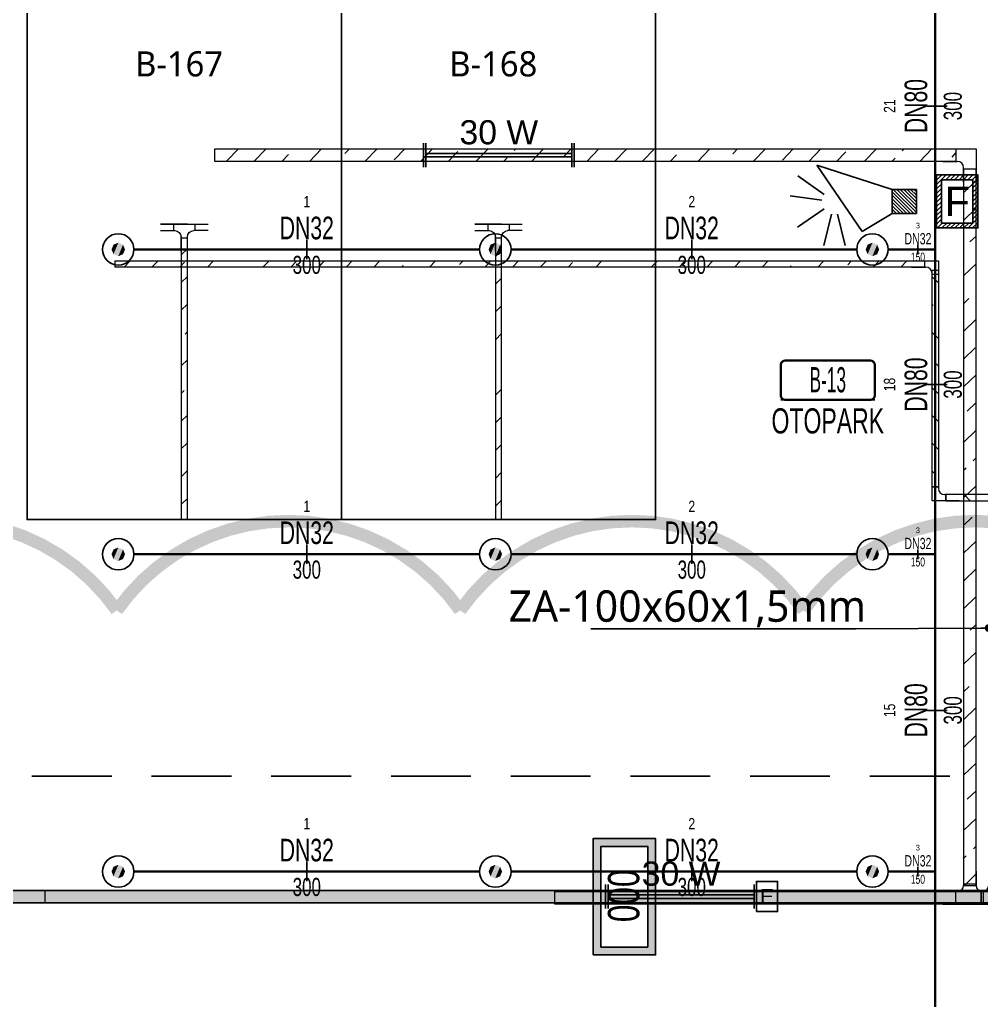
# Model space of a CAD drawing. Header units: millimetres. Extents: x -379292 to 1221486, y 92049 to 447512.
# Drawn here: x -174665 to -167013, y 235794 to 243598 of the extents above; entities that cross this region are included whole.
import ezdxf
from ezdxf import colors
from ezdxf.entities.mleader import LeaderData, LeaderLine
from ezdxf.enums import TextEntityAlignment as Align
from ezdxf.math import Vec2, Vec3

# ---------------------------------------------------------------- set-up
doc = ezdxf.new("R2010")
doc.units = ezdxf.units.MM
doc.linetypes.add('HIDDEN', pattern=[9.525, 6.35, -3.175])
for name, color, linetype in [('-M-MAHAL-DEBILER', 7, 'Continuous'), ('-M-MAHAL-ETIKET-NOT', 7, 'Continuous'), ('-M-MAHAL-ETIKET-NOTM', 7, 'Continuous'), ('-M-MAHAL-ETK-', 7, 'Continuous'), ('-M-MAHAL-HAVA-DEGISIM', 7, 'Continuous'), ('-M-MAHAL-NO', 7, 'Continuous'), ('-M-MAHAL-NOM', 7, 'Continuous'), ('-M-YNGN-BORUID', 7, 'Continuous'), ('-M-YNGN-BORUUZUN', 7, 'Continuous'), ('-M-YNGN-BORUYUK', 7, 'Continuous'), ('-M-YNGN-SPR-YUK', 7, 'Continuous'), ('-M-YNGN-ZON2-CAP-', 7, 'Continuous'), ('-M-YNGN-ZON2-SPR-', 7, 'Continuous'), ('05_SYMBOL', 2, 'Continuous'), ('08_ARAÇ SAYIM', 140, 'Continuous'), ('08_FIRE ALARM BUTTON', 4, 'Continuous'), ('08_HORN', 4, 'Continuous'), ('08_LAMP', 4, 'Continuous'), ('202-A-Y-MahalAd', 141, 'Continuous'), ('E_CT_ZA', 6, 'Continuous'), ('EYazı', 7, 'Continuous')]:
    doc.layers.add(name, color=color, linetype=linetype)
doc.layers.add('-M-YNGN-SPR-CAPCIZGI', color=188, linetype='Continuous', plot=False)
for name, color, linetype, lineweight in [('-M-YNGN-ZON2', 4, 'SP', 30), ('08_DEDECTOR', 3, 'Continuous', 9), ('E_CT_AYDINLATMA', 3, 'Continuous', 9), ('E_CT_KIRMIZI', 1, 'Continuous', 9)]:
    doc.layers.add(name, color=color, linetype=linetype, lineweight=lineweight)
doc.styles.add('-M-ISSO-TEXT-TTF', font='ARIALN.TTF')
doc.styles.add('-M-MHLETK-NOT', font='romans.shx', dxfattribs={"width": 0.7})
doc.styles.add('-M-MHLETK-TEXT', font='ARIALN.TTF', dxfattribs={"width": 0.7})
doc.styles.add('CIZGI', font='tahoma.ttf', dxfattribs={"width": 0.8, "oblique": 20})
doc.styles.add('HCAD', font='HCAD.SHX', dxfattribs={"width": 0.8, "height": 0.2})
doc.styles.add('PIPESIZE', font='hcad.shx', dxfattribs={"width": 0.8})
doc.styles.add('SPR-NOT', font='romans.shx')
doc.styles.get("Standard").update_dxf_attribs({"font": 'segoeuil.ttf'})
doc.styles.add('WMF-Arial', font='TURK.SHX')
doc.styles.add('YAZI-2', font='arial.ttf', dxfattribs={"height": 2})
doc.styles.add('YAZI-2.5', font='arial.ttf', dxfattribs={"height": 2.5})
doc.linetypes.add('SP', pattern='A,2,-0.1,["SP",CIZGI,S=0.14,R=0.2,X=0,Y=-0.07],-0.255', length=2.355)

# ---------------------------------------------------------------- blocks, each defined once
blk = doc.blocks.new('202_Vida')
at = {"color": 0, "linetype": 'ByBlock', "ltscale": 0.2}
for points in [[(0.96, 0), (-0.96, 0)], [(0, 0.96), (0, -0.96)]]:
    blk.add_lwpolyline(points, dxfattribs=at)
at = {"color": 0, "linetype": 'ByBlock'}
for radius in [0.42, 0.23, 0.155]:
    blk.add_circle((0, 0), radius, dxfattribs=at)
blk = doc.blocks.new('202_Stoper')
at = {"color": 0, "linetype": 'ByBlock'}
for points in [[(-750, -30), (-750, -75), (-900, -75), (-900, 75), (-750, 75), (-750, 30)], [(750, -30), (750, -75), (900, -75), (900, 75), (750, 75), (750, 30)]]:
    blk.add_lwpolyline(points, dxfattribs=at)
blk.add_lwpolyline([(825, -30, 1), (825, 30), (-825, 30, 1), (-825, -30)], format="xyb", close=True, dxfattribs=at)
at = {"color": 0, "linetype": 'ByBlock', "yscale": 10, "zscale": 10, "rotation": 180}
for p, xscale in [((-877, 53), -10), ((-772, 53), 10), ((772, 53), -10), ((877, 53), 10)]:
    blk.add_blockref('202_Vida', p, dxfattribs=dict(at, xscale=xscale))
at = {"color": 0, "linetype": 'ByBlock', "yscale": 10, "zscale": 10}
for p, xscale in [((-877, -52), 10), ((-772, -52), -10), ((772, -52), 10), ((877, -52), -10)]:
    blk.add_blockref('202_Vida', p, dxfattribs=dict(at, xscale=xscale))
blk = doc.blocks.new('202_Mahalblok')
at = {"color": 0, "linetype": 'ByBlock', "flags": 128}
blk.add_lwpolyline([(0, 0), (0, 5000), (2500, 5000), (2500, 0)], close=True, dxfattribs=at)
at = {"color": 252}
blk.add_blockref('202_Stoper', (1250, 750), dxfattribs=at)
at = {"color": 0, "linetype": 'ByBlock', "ltscale": 25}
blk.add_attdef('MAHALNO', text='', height=200, dxfattribs=at).set_placement((1208.7, 1390), align=Align.BOTTOM_CENTER)
blk = doc.blocks.new('OtoParkBodrumKatMimari')
at = {"layer": '05_SYMBOL', "color": 252, "linetype": 'HIDDEN', "ltscale": 100}
blk.add_lwpolyline([(17400, 138758.7, 0.414214), (19400, 136758.7), (128500, 136758.7, 0.414214), (130500, 138758.7), (130500, 148800, 0.414214), (128500, 150800), (19400, 150800, 0.414214), (17400, 148800), (17400, 138758.7)], format="xyb", dxfattribs=at)
at = {"layer": '202-A-Y-MahalAd', "color": 8, "ltscale": 25}
ref = blk.add_blockref('202_Mahalblok', (71750, 143800), dxfattribs=dict(at, xscale=-1, rotation=180))
ref.add_attrib('MAHALNO', 'B-167', dxfattribs={"layer": '0', "color": 0, "linetype": 'ByBlock', "ltscale": 25, "height": 200}).set_placement((72958.7, 142266.6), align=Align.BOTTOM_CENTER)
ref = blk.add_blockref('202_Mahalblok', (74250, 143800), dxfattribs=dict(at, xscale=-1, rotation=180))
ref.add_attrib('MAHALNO', 'B-168', dxfattribs={"layer": '0', "color": 0, "linetype": 'ByBlock', "ltscale": 25, "height": 200}).set_placement((75458.7, 142266.6), align=Align.BOTTOM_CENTER)
blk = doc.blocks.new('SP-C-UP-12')
at = {"ltscale": 10}
blk.add_line((0, 0), (0, 0), dxfattribs=at)
at = {"color": 1, "linetype": 'Continuous'}
blk.add_circle((0, 0), 12.5, dxfattribs=at)
at = {"ltscale": 10}
for points in [[(-5.37, 0), (-3.8, 3.8), (-3.8, -3.8), (0, 5.37)], [(-3.8, -3.8), (0, 5.37), (0, -5.37), (3.8, 3.8)], [(0, -5.37), (3.8, 3.8), (3.8, -3.8), (5.37, 0)]]:
    blk.add_solid(points, dxfattribs=at)
at = {"layer": '-M-YNGN-SPR-YUK', "style": 'SPR-NOT', "width": 0.5, "flags": 9}
for tag, p in [('YUK', (0, 17.77)), ('CAP', (0, 14.42)), ('TIP', (0.2, 10.78))]:
    blk.add_attdef(tag, text='', height=2.5, dxfattribs=at).set_placement(p, align=Align.MIDDLE_CENTER)
blk = doc.blocks.new('SPRKL100')
at = {"layer": '-M-YNGN-SPR-CAPCIZGI'}
blk.add_line((0, 0.431), (0, -0.431), dxfattribs=at)
at = {"layer": '-M-YNGN-BORUID', "color": 0, "style": 'HCAD', "width": 0.8, "flags": 1}
blk.add_attdef('DIC', text='', height=0.4, dxfattribs=at).set_placement((0, -1.693), align=Align.CENTER)
at = {"layer": '-M-YNGN-BORUUZUN', "color": 0, "style": 'HCAD', "width": 0.7}
blk.add_attdef('BOY', text='', height=0.8, dxfattribs=at).set_placement((0, -1.08), align=Align.CENTER)
at = {"layer": '-M-YNGN-BORUYUK', "color": 6, "style": 'PIPESIZE', "width": 0.8}
blk.add_attdef('YUK', text='', height=0.5, dxfattribs=at).set_placement((0, 1.866), align=Align.CENTER)
at = {"color": 0, "style": 'PIPESIZE', "width": 0.7}
blk.add_attdef('CAP', text='', height=1, dxfattribs=at).set_placement((0, 0.45), align=Align.CENTER)
blk = doc.blocks.new('A$C69E5DB5D')
at = {"layer": '-M-YNGN-ZON2', "ltscale": 500}
for p, q in [((-5973.4, 3212.42), (-5973.4, -1882.58)), ((-6335.9, -295.08), (-6610.9, -295.08)), ((-6035.9, -295.08), (-6310.9, -295.08)), ((-6010.9, -295.08), (-5973.4, -295.08)), ((-6335.9, -537.58), (-6610.9, -537.58)), ((-6035.9, -537.58), (-6310.9, -537.58)), ((-6010.9, -537.58), (-5973.4, -537.58)), ((-6335.9, -790.08), (-6610.9, -790.08)), ((-6035.9, -790.08), (-6310.9, -790.08)), ((-6010.9, -790.08), (-5973.4, -790.08))]:
    blk.add_line(p, q, dxfattribs=at)
at = {"layer": '-M-YNGN-ZON2-CAP-', "xscale": 18.00000000000004, "yscale": 18.00000000000004, "zscale": 18.00000000000004, "rotation": 90}
for p, values in [((-5971.69, -180.99), {'YUK': '21', 'CAP': 'DN80', 'BOY': '300'}), ((-5971.69, -402.54), {'YUK': '18', 'CAP': 'DN80', 'BOY': '300'}), ((-5971.69, -661.81), {'YUK': '15', 'CAP': 'DN80', 'BOY': '300'})]:
    blk.add_blockref('SPRKL100', p, dxfattribs=at).add_auto_attribs(values)
at = {"layer": '-M-YNGN-ZON2-CAP-'}
for p, xscale, yscale, zscale, values in [((-6473.4, -295.08), 18, 18, 18, {'YUK': '1', 'CAP': 'DN32', 'BOY': '300'}), ((-6167.12, -295.08), 18, 18, 18, {'YUK': '2', 'CAP': 'DN32', 'BOY': '300'}), ((-5987.17, -295.08), 9, 9, 9, {'YUK': '3', 'CAP': 'DN32', 'BOY': '150'}), ((-6473.4, -537.58), 18, 18, 18, {'YUK': '1', 'CAP': 'DN32', 'BOY': '300'}), ((-6167.12, -537.58), 18, 18, 18, {'YUK': '2', 'CAP': 'DN32', 'BOY': '300'}), ((-5987.17, -537.58), 9, 9, 9, {'YUK': '3', 'CAP': 'DN32', 'BOY': '150'}), ((-6473.4, -790.08), 18, 18, 18, {'YUK': '1', 'CAP': 'DN32', 'BOY': '300'}), ((-6167.12, -790.08), 18, 18, 18, {'YUK': '2', 'CAP': 'DN32', 'BOY': '300'}), ((-5987.17, -790.08), 9, 9, 9, {'YUK': '3', 'CAP': 'DN32', 'BOY': '150'})]:
    blk.add_blockref('SPRKL100', p, dxfattribs=dict(at, xscale=xscale, yscale=yscale, zscale=zscale)).add_auto_attribs(values)
at = {"layer": '-M-YNGN-ZON2-SPR-'}
for p in [(-6623.4, -295.08), (-6323.4, -295.08), (-6023.4, -295.08), (-6623.4, -537.58), (-6323.4, -537.58), (-6023.4, -537.58), (-6623.4, -790.08), (-6323.4, -790.08), (-6023.4, -790.08)]:
    blk.add_blockref('SP-C-UP-12', p, dxfattribs=at)
blk = doc.blocks.new('*U628')
h = blk.add_hatch()
h.set_pattern_fill('ANSI33', color=0, scale=50, angle=1, style=0)
h.paths.add_polyline_path([(-5582.6, 100), (117.1, 100), (117.1, 0), (-5582.6, 0)])
at = {"color": 0}
blk.add_lwpolyline([(-5582.6, 100), (117.1, 100), (117.1, 0), (-5582.6, 0)], close=True, dxfattribs=at)
at = {"ltscale": 25, "flags": 1}
for tag, p in [('YUKSEKLIK', (-228.6, -148.7)), ('KALINLIK', (-228.6, -213.3))]:
    blk.add_attdef(tag, p, '', height=50, dxfattribs=at)
blk = doc.blocks.new('*U638')
h = blk.add_hatch()
h.set_pattern_fill('ANSI33', color=0, scale=50, angle=1, style=0)
h.paths.add_polyline_path([(-6645.4, 100), (-747.5, 100), (-747.5, 0), (-6645.4, 0)])
at = {"color": 0}
blk.add_lwpolyline([(-6645.4, 100), (-747.5, 100), (-747.5, 0), (-6645.4, 0)], close=True, dxfattribs=at)
at = {"ltscale": 25, "flags": 1}
for tag, p in [('YUKSEKLIK', (-228.6, -148.7)), ('KALINLIK', (-228.6, -213.3))]:
    blk.add_attdef(tag, p, '', height=50, dxfattribs=at)
blk = doc.blocks.new('*U155')
at = {"color": 0}
for p, q in [((0, 0), (0, 264)), ((0, 264), (264, 264)), ((160, 264), (160, 164)), ((264, 164), (150, 164)), ((0, 104), (100, 104)), ((100, 0), (100, 114))]:
    blk.add_line(p, q, dxfattribs=at)
blk.add_arc((150, 114), 50, 90, 180, dxfattribs=at)
blk = doc.blocks.new('*U653')
h = blk.add_hatch()
h.set_pattern_fill('ANSI33', color=0, scale=50, angle=1, style=0)
h.paths.add_polyline_path([(-115024.3, 100), (-249.3, 100), (-249.3, 0), (-115024.3, 0)])
at = {"color": 0}
blk.add_lwpolyline([(-115024.3, 100), (-249.3, 100), (-249.3, 0), (-115024.3, 0)], close=True, dxfattribs=at)
at = {"ltscale": 25, "flags": 1}
for tag, p in [('YUKSEKLIK', (-228.6, -148.7)), ('KALINLIK', (-228.6, -213.3))]:
    blk.add_attdef(tag, p, '', height=50, dxfattribs=at)
blk = doc.blocks.new('*U229')
at = {"color": 0}
for p, q in [((264, 264), (-164, 264)), ((-60, 264), (-60, 164)), ((0, 264), (264, 264)), ((160, 264), (160, 164)), ((-164, 164), (-50, 164)), ((264, 164), (150, 164)), ((0, 0), (0, 114)), ((0, 104), (100, 104)), ((100, 0), (100, 114))]:
    blk.add_line(p, q, dxfattribs=at)
for centre, start, end in [((-50, 114), 0, 90), ((150, 114), 90, 180)]:
    blk.add_arc(centre, 50, start, end, dxfattribs=at)
blk = doc.blocks.new('*U783')
h = blk.add_hatch()
h.set_pattern_fill('ANSI33', color=0, scale=50, angle=1, style=0)
h.paths.add_polyline_path([(-1482.8, 50), (8396.7, 50), (8396.7, 0), (-1482.8, 0)])
at = {"color": 0}
blk.add_lwpolyline([(-1482.8, 50), (8396.7, 50), (8396.7, 0), (-1482.8, 0)], close=True, dxfattribs=at)
at = {"ltscale": 25, "flags": 1}
for tag, p in [('YUKSEKLIK', (-228.6, -148.7)), ('KALINLIK', (-228.6, -213.3))]:
    blk.add_attdef(tag, p, '', height=50, dxfattribs=at)
blk = doc.blocks.new('*U293')
at = {"color": 0}
for p, q in [((0, 0), (0, 214)), ((0, 214), (214, 214)), ((214, 164), (100, 164)), ((110, 214), (110, 164)), ((0, 104), (50, 104)), ((50, 0), (50, 114))]:
    blk.add_line(p, q, dxfattribs=at)
blk.add_arc((100, 114), 50, 90, 180, dxfattribs=at)
blk = doc.blocks.new('*U294')
at = {"color": 0}
for p, q in [((0, 0), (0, 214)), ((0, 214), (214, 214)), ((214, 164), (100, 164)), ((110, 214), (110, 164)), ((0, 104), (50, 104)), ((50, 0), (50, 114))]:
    blk.add_line(p, q, dxfattribs=at)
blk.add_arc((100, 114), 50, 90, 180, dxfattribs=at)
blk = doc.blocks.new('*U785')
h = blk.add_hatch()
h.set_pattern_fill('ANSI33', color=0, scale=50, angle=1, style=0)
h.paths.add_polyline_path([(-682.7, 50), (1043.3, 50), (1043.3, 0), (-682.7, 0)])
at = {"color": 0}
blk.add_lwpolyline([(-682.7, 50), (1043.3, 50), (1043.3, 0), (-682.7, 0)], close=True, dxfattribs=at)
at = {"ltscale": 25, "flags": 1}
for tag, p in [('YUKSEKLIK', (-228.6, -148.7)), ('KALINLIK', (-228.6, -213.3))]:
    blk.add_attdef(tag, p, '', height=50, dxfattribs=at)
blk = doc.blocks.new('*U786')
h = blk.add_hatch()
h.set_pattern_fill('ANSI33', color=0, scale=50, angle=1, style=0)
h.paths.add_polyline_path([(-5246.7, 50), (1193.3, 50), (1193.3, 0), (-5246.7, 0)])
at = {"color": 0}
blk.add_lwpolyline([(-5246.7, 50), (1193.3, 50), (1193.3, 0), (-5246.7, 0)], close=True, dxfattribs=at)
at = {"ltscale": 25, "flags": 1}
for tag, p in [('YUKSEKLIK', (-228.6, -148.7)), ('KALINLIK', (-228.6, -213.3))]:
    blk.add_attdef(tag, p, '', height=50, dxfattribs=at)
blk = doc.blocks.new('*U351')
at = {"color": 0}
for p, q in [((264, 264), (-164, 264)), ((-60, 264), (-60, 164)), ((0, 264), (264, 264)), ((160, 264), (160, 164)), ((-164, 164), (-50, 164)), ((264, 164), (150, 164)), ((0, 0), (0, 114)), ((0, 104), (100, 104)), ((100, 0), (100, 114))]:
    blk.add_line(p, q, dxfattribs=at)
for centre, start, end in [((-50, 114), 0, 90), ((150, 114), 90, 180)]:
    blk.add_arc(centre, 50, start, end, dxfattribs=at)
blk = doc.blocks.new('*U977')
h = blk.add_hatch()
h.set_pattern_fill('ANSI33', color=0, scale=50, angle=1, style=0)
h.paths.add_polyline_path([(-56035.7, 100), (-895.3, 100), (-895.3, 0), (-56035.7, 0)])
at = {"color": 0}
blk.add_lwpolyline([(-56035.7, 100), (-895.3, 100), (-895.3, 0), (-56035.7, 0)], close=True, dxfattribs=at)
at = {"ltscale": 25, "flags": 1}
for tag, p in [('YUKSEKLIK', (-228.6, -148.7)), ('KALINLIK', (-228.6, -213.3))]:
    blk.add_attdef(tag, p, '', height=50, dxfattribs=at)
blk = doc.blocks.new('*U984')
h = blk.add_hatch()
h.set_pattern_fill('ANSI33', color=0, scale=50, angle=1, style=0)
h.paths.add_polyline_path([(-55946.8, 100), (-770.3, 100), (-770.3, 0), (-55946.8, 0)])
at = {"color": 0}
blk.add_lwpolyline([(-55946.8, 100), (-770.3, 100), (-770.3, 0), (-55946.8, 0)], close=True, dxfattribs=at)
at = {"ltscale": 25, "flags": 1}
for tag, p in [('YUKSEKLIK', (-228.6, -148.7)), ('KALINLIK', (-228.6, -213.3))]:
    blk.add_attdef(tag, p, '', height=50, dxfattribs=at)
blk = doc.blocks.new('_DOT')
at = {"color": 0, "linetype": 'ByBlock'}
blk.add_line((-0.5, 0), (-1, 0), dxfattribs=at)
at = {"color": 0, "linetype": 'ByBlock', "const_width": 0.5}
blk.add_lwpolyline([(-0.25, 0, 1), (0.25, 0, 1)], format="xyb", close=True, dxfattribs=at)
blk = doc.blocks.new('40 W SIVA ÜSTÜ ETANJ LED 50')
at = {"layer": '08_LAMP'}
for p, q in [((-625, -100), (-625, 100)), ((-605, -100), (-605, 100)), ((605, -100), (605, 100)), ((625, -100), (625, 100)), ((-605, 15), (605, 15)), ((-605, -15), (605, -15))]:
    blk.add_line(p, q, dxfattribs=at)
at = {"layer": '08_LAMP', "color": 2, "style": 'YAZI-2'}
blk.add_text('30 W', height=200, dxfattribs=at).set_placement((0, 90), align=Align.CENTER)
blk = doc.blocks.new('40 W SIVA ÜSTÜ ETANJ LED E 50')
at = {"layer": '08_LAMP'}
for p, q in [((-625, -100), (-625, 100)), ((-605, -100), (-605, 100)), ((605, -100), (605, 100)), ((625, -100), (625, 100)), ((-605, 15), (605, 15)), ((-605, -15), (605, -15))]:
    blk.add_line(p, q, dxfattribs=at)
blk.add_lwpolyline([(625, -125), (800, -125), (800, 125), (625, 125)], close=True, dxfattribs=at)
at = {"layer": '08_LAMP', "color": 2, "style": 'YAZI-2'}
blk.add_text('30 W', height=200, dxfattribs=at).set_placement((0, 90), align=Align.CENTER)
blk.add_text('E', height=125, dxfattribs=at).set_placement((712.5, 0), align=Align.MIDDLE)
blk = doc.blocks.new('TEK YUZLU 1 SATIR 3 KARAKTER')
at = {"layer": '08_ARAÇ SAYIM'}
h = blk.add_hatch(color=7, dxfattribs=at)
h.dxf.hatch_style = 1
h.paths.add_polyline_path([(-40.04, 43.53), (40.04, 43.53), (40.04, 6.25), (-40.04, 6.25)], flags=16)
h.paths.add_polyline_path([(-46.29, 49.78), (46.29, 49.78), (46.29, 0), (-46.29, 0)])
for points in [[(-46.29, 49.78), (46.29, 49.78), (46.29, 0), (-46.29, 0)], [(-40.04, 43.53), (40.04, 43.53), (40.04, 6.25), (-40.04, 6.25)]]:
    blk.add_lwpolyline(points, close=True, dxfattribs=at)
at = {"layer": '08_ARAÇ SAYIM', "color": 7, "style": 'WMF-Arial', "width": 0.75}
blk.add_text('000', height=25, dxfattribs=at).set_placement((0.66, 12.94), align=Align.CENTER)
blk = doc.blocks.new('YIB ORT')
at = {"layer": '08_FIRE ALARM BUTTON'}
h = blk.add_hatch(dxfattribs=at)
h.set_pattern_fill('ANSI31', color=1, scale=3.125)
h.paths.add_polyline_path([(65.625, 168.75), (-65.625, 168.75), (-65.625, 84.375), (-50, 84.375), (-50, 153.125), (50, 153.125), (50, 15.625), (-50, 15.625), (-50, 84.375), (-65.625, 84.375), (-65.625, 0), (65.625, 0)])
for points in [[(-65.625, 168.75), (-65.625, 0), (65.625, 0), (65.625, 168.75)], [(-50, 153.125), (-50, 15.625), (50, 15.625), (50, 153.125)]]:
    blk.add_lwpolyline(points, close=True, dxfattribs=at)
at = {"layer": '08_FIRE ALARM BUTTON', "color": 3, "style": 'YAZI-2.5'}
blk.add_text('F', height=93.75, dxfattribs=at).set_placement((0, 84.375), align=Align.MIDDLE_CENTER)
blk = doc.blocks.new('KORNA ORT')
at = {"layer": '08_HORN'}
h = blk.add_hatch(dxfattribs=at)
h.set_pattern_fill('ANSI31', color=2, scale=62.5)
h.set_pattern_definition([(45, (1743038.002, 18278.75), (-5.524271728, 5.524271728), [])])
h.paths.add_polyline_path([(38.4, 76.8), (-38.4, 76.8), (-38.4, 0), (38.4, 0)])
at = {"layer": '08_HORN', "color": 3}
for p, q in [((-24.1, 294.1), (-81.7, 378.6)), ((4.2, 300.9), (17.4, 402.2)), ((22.4, 293.8), (81.3, 377.4)), ((-40.8, 270.2), (-140, 294.9)), ((-40.8, 250.7), (-140.1, 226.4))]:
    blk.add_line(p, q, dxfattribs=at)
at = {"layer": '08_HORN'}
for p, q in [((115.1, 316.6), (-95.9, 172.7)), ((38.4, 76.8), (115.1, 316.6)), ((-95.9, 172.7), (-38.4, 76.8)), ((38.4, 76.8), (-38.4, 76.8)), ((-38.4, 76.8), (-38.4, 0)), ((38.4, 0), (38.4, 76.8)), ((-38.4, 0), (38.4, 0))]:
    blk.add_line(p, q, dxfattribs=at)
blk = doc.blocks.new('M-MHLETK-YNG')
at = {"layer": '-M-MAHAL-ETK-', "color": 0}
for p, q in [((-2.078, 0), (2.078, 0)), ((-1.161, 0), (-1.161, 0))]:
    blk.add_line(p, q, dxfattribs=at)
at = {"layer": '-M-MAHAL-ETK-', "color": 0, "const_width": 0.1}
blk.add_lwpolyline([(-1.878, 1.735), (1.878, 1.735, -0.414214), (2.078, 1.535), (2.078, 0.2, -0.414214), (1.878, 0), (-1.878, 0, -0.414214), (-2.078, 0.2), (-2.078, 1.535, -0.414214)], format="xyb", close=True, dxfattribs=at)
at = {"layer": '-M-MAHAL-DEBILER', "color": 4, "style": '-M-MHLETK-NOT', "width": 0.5, "flags": 8}
blk.add_attdef('DEBIS', text='', height=0.4, dxfattribs=at).set_placement((-2.173, 2.145), align=Align.MIDDLE_CENTER)
at = {"layer": '-M-MAHAL-DEBILER', "color": 191, "style": '-M-MHLETK-NOT', "width": 0.5, "flags": 8}
blk.add_attdef('DEBIR', text='', height=0.4, dxfattribs=at).set_placement((-1.613, 2.145), align=Align.MIDDLE_CENTER)
at = {"layer": '-M-MAHAL-DEBILER', "color": 31, "style": '-M-MHLETK-NOT', "width": 0.5, "flags": 8}
blk.add_attdef('DEBIF', text='', height=0.4, dxfattribs=at).set_placement((1.585, 2.145), align=Align.MIDDLE_CENTER)
at = {"layer": '-M-MAHAL-DEBILER', "color": 1, "style": '-M-MHLETK-NOT', "width": 0.5, "flags": 8}
blk.add_attdef('DEBIE', text='', height=0.4, dxfattribs=at).set_placement((2.32, 2.145), align=Align.MIDDLE_CENTER)
at = {"layer": '-M-MAHAL-ETIKET-NOT', "color": 3, "style": '-M-MHLETK-NOT', "width": 0.5, "flags": 9}
for tag, p, height in [('KLKTR', (-2.617, 1.425), 0.04), ('HL', (-2.616, 1.493), 0.0286), ('RDY-BOY1', (-2.614, 1.37), 0.0286), ('RDY-BOY2', (-2.614, 1.32), 0.0286), ('HLA', (-2.521, 1.493), 0.0286), ('RDY-TIP1', (-2.5, 1.37), 0.0286), ('RDY-TIP2', (-2.5, 1.32), 0.0286), ('RDY-ADET1', (-2.389, 1.37), 0.0286), ('RDY-ADET2', (-2.389, 1.32), 0.0286), ('RDY-ISI1', (-2.265, 1.37), 0.0286), ('RDY-ISI2', (-2.265, 1.32), 0.0286), ('AHU', (-2.225, 1.439), 0.0286), ('SHG', (-2.225, 1.493), 0.0286), ('LHG', (-2.132, 1.493), 0.0286), ('RDY-BNP1', (-2.102, 1.37), 0.0286), ('RDY-BNP2', (-2.102, 1.32), 0.0286), ('HG', (-2.039, 1.493), 0.0286), ('RDY-BNK1', (-1.964, 1.37), 0.0286), ('RDY-BNK2', (-1.964, 1.32), 0.0286), ('HGA', (-1.962, 1.493), 0.0286), ('EF', (-1.962, 1.439), 0.0286), ('RDY-BOY3', (-2.614, 1.27), 0.0286), ('RDY-BOY4', (-2.614, 1.22), 0.0286), ('KON-BOY1', (-2.614, 1.14), 0.0286), ('KON-BOY2', (-2.614, 1.09), 0.0286), ('KON-BOY3', (-2.614, 1.04), 0.0286), ('FCU-TIP1', (-2.614, 0.96), 0.0286), ('FCU-TIP2', (-2.614, 0.91), 0.0286), ('FCU-TIP3', (-2.614, 0.86), 0.0286), ('FCU-ADET1', (-2.524, 0.96), 0.0286), ('FCU-ADET2', (-2.524, 0.91), 0.0286), ('FCU-ADET3', (-2.524, 0.86), 0.0286), ('RDY-TIP3', (-2.5, 1.27), 0.0286), ('RDY-TIP4', (-2.5, 1.22), 0.0286), ('KON-TIP1', (-2.5, 1.14), 0.0286), ('KON-TIP2', (-2.5, 1.09), 0.0286), ('KON-TIP3', (-2.5, 1.04), 0.0286), ('FCU-KAP1', (-2.398, 0.96), 0.0286), ('FCU-KAP2', (-2.398, 0.91), 0.0286), ('FCU-KAP3', (-2.398, 0.86), 0.0286), ('RDY-ADET3', (-2.389, 1.27), 0.0286), ('RDY-ADET4', (-2.389, 1.22), 0.0286), ('KON-ADET1', (-2.389, 1.14), 0.0286), ('KON-ADET2', (-2.389, 1.09), 0.0286), ('KON-ADET3', (-2.389, 1.04), 0.0286), ('FCU-DUY1', (-2.272, 0.96), 0.0286), ('FCU-DUY2', (-2.272, 0.91), 0.0286), ('FCU-DUY3', (-2.272, 0.86), 0.0286), ('RDY-ISI3', (-2.265, 1.27), 0.0286), ('RDY-ISI4', (-2.265, 1.22), 0.0286), ('KON-ISI1', (-2.265, 1.14), 0.0286), ('KON-ISI2', (-2.265, 1.09), 0.0286), ('KON-ISI3', (-2.265, 1.04), 0.0286), ('FCU-SOG1', (-2.154, 0.96), 0.0286), ('FCU-SOG2', (-2.154, 0.91), 0.0286), ('FCU-SOG3', (-2.154, 0.86), 0.0286), ('RDY-BNP3', (-2.102, 1.27), 0.0286), ('RDY-BNP4', (-2.102, 1.22), 0.0286), ('KON-BNP1', (-2.102, 1.14), 0.0286), ('KON-BNP2', (-2.102, 1.09), 0.0286), ('KON-BNP3', (-2.102, 1.04), 0.0286), ('FCU-ISI1', (-2.044, 0.96), 0.0286), ('FCU-ISI2', (-2.044, 0.91), 0.0286), ('FCU-ISI3', (-2.044, 0.86), 0.0286), ('RDY-BNK3', (-1.964, 1.27), 0.0286), ('RDY-BNK4', (-1.964, 1.22), 0.0286), ('KON-BNK1', (-1.964, 1.14), 0.0286), ('KON-BNK2', (-1.964, 1.09), 0.0286), ('KON-BNK3', (-1.964, 1.04), 0.0286), ('FCU-DEBI1', (-1.95, 0.96), 0.0286), ('FCU-DEBI2', (-1.95, 0.91), 0.0286), ('FCU-DEBI3', (-1.95, 0.86), 0.0286), ('FCU-BNP1', (-1.831, 0.96), 0.0286), ('FCU-BNP2', (-1.831, 0.91), 0.0286), ('FCU-BNP3', (-1.831, 0.86), 0.0286), ('FCU-BNK1', (-1.614, 0.96), 0.0286), ('FCU-BNK2', (-1.614, 0.91), 0.0286), ('FCU-BNK3', (-1.614, 0.86), 0.0286), ('VRV-TIP1', (-2.614, 0.759), 0.0286), ('VRV-TIP2', (-2.614, 0.709), 0.0286), ('VRV-ADET1', (-2.524, 0.759), 0.0286), ('VRV-ADET2', (-2.524, 0.709), 0.0286), ('VRV-KAP1', (-2.398, 0.759), 0.0286), ('VRV-KAP2', (-2.398, 0.709), 0.0286), ('VRV-DUY1', (-2.272, 0.759), 0.0286), ('VRV-DUY2', (-2.272, 0.709), 0.0286), ('VRV-SOG1', (-2.154, 0.759), 0.0286), ('VRV-SOG2', (-2.154, 0.709), 0.0286), ('VRV-ISI1', (-2.044, 0.759), 0.0286), ('VRV-ISI2', (-2.044, 0.709), 0.0286), ('VRV-DEBI1', (-1.95, 0.759), 0.0286), ('VRV-DEBI2', (-1.95, 0.709), 0.0286), ('VRV-BNP1', (-1.831, 0.759), 0.0286), ('VRV-BNP2', (-1.831, 0.709), 0.0286), ('VRV-BNK1', (-1.614, 0.759), 0.0286), ('VRV-BNK2', (-1.614, 0.709), 0.0286)]:
    blk.add_attdef(tag, p, '', height=height, dxfattribs=at)
at = {"layer": '-M-MAHAL-ETIKET-NOT', "color": 3}
for tag, height, style, width, flags, p in [('ALAN', 0.04, '-M-MHLETK-NOT', 0.5, 9, (-2.581, 1.562)), ('KIS', 0.04, '-M-MHLETK-NOT', 0.5, 9, (-2.59, 1.616)), ('RH', 0.04, '-M-MHLETK-NOT', 0.5, 9, (-2.39, 1.616)), ('YUKSEKLIK', 0.04, '-M-MHLETK-NOT', 0.5, 9, (-2.324, 1.562)), ('YAZ', 0.04, '-M-MHLETK-NOT', 0.5, 9, (-2.178, 1.616)), ('MAH-ADI', 1.111, '-M-ISSO-TEXT-TTF', 0.8, 8, (0, -0.931))]:
    blk.add_attdef(tag, text='', height=height, dxfattribs=dict(at, style=style, width=width, flags=flags)).set_placement(p, align=Align.MIDDLE_CENTER)
at = {"layer": '-M-MAHAL-ETIKET-NOTM', "color": 3, "style": '-M-ISSO-TEXT-TTF', "width": 0.8, "flags": 8}
blk.add_attdef('MAH-ADI2', text='', height=1.111, dxfattribs=at).set_placement((0, -2.549), align=Align.MIDDLE_CENTER)
at = {"layer": '-M-MAHAL-HAVA-DEGISIM', "style": '-M-MHLETK-NOT', "width": 0.5, "flags": 8}
for tag, p in [('HAVADEG', (0, 3.611)), ('HAVA', (0, 2.399))]:
    blk.add_attdef(tag, text='', height=0.6, dxfattribs=at).set_placement(p, align=Align.MIDDLE_CENTER)
at = {"layer": '-M-MAHAL-NO', "color": 7, "style": '-M-MHLETK-TEXT', "width": 0.6, "flags": 8}
blk.add_attdef('MAH-NO', text='', height=1.111, dxfattribs=at).set_placement((0, 0.889), align=Align.MIDDLE_CENTER)
at = {"layer": '-M-MAHAL-NOM', "color": 7, "style": '-M-MHLETK-TEXT', "width": 0.6, "flags": 8}
blk.add_attdef('MAH-NOM', text='', height=1.111, dxfattribs=at).set_placement((0, 0.889), align=Align.MIDDLE_CENTER)
blk = doc.blocks.new('*U545')
h = blk.add_hatch()
h.set_pattern_fill('ANSI33', color=0, scale=50, angle=1, style=0)
h.paths.add_polyline_path([(-2601.3, 50), (-361.2, 50), (-361.2, 0), (-2601.3, 0)])
at = {"color": 0}
blk.add_lwpolyline([(-2601.3, 50), (-361.2, 50), (-361.2, 0), (-2601.3, 0)], close=True, dxfattribs=at)
at = {"ltscale": 25, "flags": 1}
for tag, p in [('YUKSEKLIK', (-228.6, -148.7)), ('KALINLIK', (-228.6, -213.3))]:
    blk.add_attdef(tag, p, '', height=50, dxfattribs=at)
blk = doc.blocks.new('*U127')
at = {"color": 0}
for p, q in [((214, 214), (-164, 214)), ((-164, 164), (-50, 164)), ((-60, 214), (-60, 164)), ((0, 214), (214, 214)), ((214, 164), (100, 164)), ((110, 214), (110, 164)), ((0, 0), (0, 114)), ((0, 104), (50, 104)), ((50, 0), (50, 114))]:
    blk.add_line(p, q, dxfattribs=at)
for centre, start, end in [((-50, 114), 0, 90), ((100, 114), 90, 180)]:
    blk.add_arc(centre, 50, start, end, dxfattribs=at)

msp = doc.modelspace()

# ---------------------------------------------------------------- block references
at = {"color": 8}
msp.add_blockref('OtoParkBodrumKatMimari', (-246354.8, 100818.8), dxfattribs=at)

# ---------------------------------------------------------------- next in the draw order: linework, layer by layer
at = {"color": 30, "const_width": 100}
msp.add_lwpolyline([(-176623.5, 238896.3, -0.520567), (-173891.6, 238896.3, -0.520567), (-171159.7, 238896.3, -0.520567), (-168427.8, 238896.3, -0.520567), (-165695.9, 238896.3, -0.520567), (-162964, 238896.3, -0.520567), (-160232.1, 238896.3, -0.520567), (-157500.2, 238896.3, -0.520567), (-154768.3, 238896.3, -0.520567), (-152036.4, 238896.3, -0.520567), (-149304.5, 238896.3, -0.520567), (-146572.7, 238896.3, -0.520567), (-143840.8, 238896.3, -0.520567), (-141108.9, 238896.3, -0.520567)], format="xyb", dxfattribs=at)

# ---------------------------------------------------------------- next in the draw order: block references
at = {"layer": '-M-MAHAL-ETK-', "ltscale": 25, "xscale": 180, "yscale": 180, "zscale": 180}
msp.add_blockref('M-MHLETK-YNG', (-168234.8, 240572.3), dxfattribs=at).add_auto_attribs({'MAH-NO': 'B-13', 'MAH-ADI': 'OTOPARK'})
at = {"layer": '-M-YNGN-ZON2', "ltscale": 25, "xscale": 10, "yscale": 10, "zscale": 10}
msp.add_blockref('A$C69E5DB5D', (-107645.9, 244719.5), dxfattribs=at)
at = {"layer": '08_ARAÇ SAYIM', "xscale": 10, "yscale": 10, "zscale": 10, "rotation": 90}
msp.add_blockref('TEK YUZLU 1 SATIR 3 KARAKTER', (-169604.8, 236618.8), dxfattribs=at)
at = {"layer": '08_DEDECTOR', "xscale": 2.5, "yscale": 2.5, "zscale": 2.5, "rotation": 90}
msp.add_blockref('KORNA ORT', (-167529.7, 242151), dxfattribs=at)
at = {"layer": '08_DEDECTOR', "xscale": 2.5, "yscale": 2.5, "zscale": 2.5}
msp.add_blockref('YIB ORT', (-167204.8, 241940.1), dxfattribs=at)
at = {"layer": '08_LAMP', "xscale": 0.96, "yscale": 0.96, "zscale": 0.96}
for name, p in [('40 W SIVA ÜSTÜ ETANJ LED 50', (-170852.1, 242518.8)), ('40 W SIVA ÜSTÜ ETANJ LED E 50', (-169402.1, 236619.9))]:
    msp.add_blockref(name, p, dxfattribs=at)
at = {"layer": 'E_CT_AYDINLATMA', "rotation": 180}
for name, p in [('*U638', (-173860.2, 242568.8)), ('*U977', (-230500.1, 236668.8)), ('*U984', (-171176.6, 236659.1))]:
    msp.add_blockref(name, p, dxfattribs=at)
at = {"layer": 'E_CT_AYDINLATMA', "color": 2}
for name, p, rotation in [('*U155', (-167318.8, 242568.8), 270), ('*U229', (-167054.8, 236823.1), 180)]:
    msp.add_blockref(name, p, dxfattribs=dict(at, rotation=rotation))
at = {"layer": 'E_CT_AYDINLATMA', "xscale": -1, "rotation": 270}
msp.add_blockref('*U628', (-167154.8, 242291.7), dxfattribs=at)
at = {"layer": 'E_CT_KIRMIZI', "color": 2, "xscale": -1}
for p in [(-173329.8, 241754.9), (-170829.8, 241754.9)]:
    msp.add_blockref('*U127', p, dxfattribs=at)
at = {"layer": 'E_CT_KIRMIZI', "color": 1, "xscale": -1}
for name, p, rotation in [('*U545', (-173379.8, 242220.1), 270), ('*U545', (-170879.8, 242220.1), 270), ('*U783', (-165812, 239818.8), 180)]:
    msp.add_blockref(name, p, dxfattribs=dict(at, rotation=rotation))
at = {"layer": 'E_CT_KIRMIZI', "color": 1}
msp.add_blockref('*U786', (-168658.1, 241628.5), dxfattribs=at)
at = {"layer": 'E_CT_KIRMIZI', "color": 2}
for name, p, rotation in [('*U294', (-167568.8, 241678.5), 270), ('*U293', (-167190.8, 239768.8), 90)]:
    msp.add_blockref(name, p, dxfattribs=dict(at, rotation=rotation))
at = {"layer": 'E_CT_KIRMIZI', "color": 1, "rotation": 90}
msp.add_blockref('*U785', (-167354.8, 240561.5), dxfattribs=at)
at = {"layer": 'E_CT_ZA', "color": 2, "xscale": -1, "rotation": 180}
msp.add_blockref('*U351', (-166954.8, 236823.1), dxfattribs=at)
at = {"layer": 'E_CT_ZA', "color": 112, "rotation": 180}
msp.add_blockref('*U653', (-230054.1, 236668.8), dxfattribs=at)

# ---------------------------------------------------------------- next in the draw order: leaders
at = {"layer": 'EYazı', "color": 7}
ml = msp.add_multileader_mtext('Standard', dxfattribs=at)
ml.set_content('ZA-100x60x1,5mm', color=7)
ml.set_leader_properties(color=1)
ml.set_arrow_properties(name='DOT')
ml.build(insert=Vec2(0, 0))
ml.multileader.update_dxf_attribs({"text_left_attachment_type": 6, "text_right_attachment_type": 6, "dogleg_length": 50, "arrow_head_size": 62.5})
ctx = ml.context
ctx.base_point, ctx.char_height, ctx.arrow_head_size, ctx.landing_gap_size, ctx.plane_origin = Vec3(-170799.1, 238749.5), 250, 62.5, 25, Vec3(-168606.9, 238705.8)
ctx.left_attachment, ctx.right_attachment = 6, 6
notes = []
notes.append((ctx, [(0, (1, 1, 0), (-168012.1, 238749.5), (-1, 0), 62.5, [(0, [(-166954.8, 238756.2)], 0, [])])]))
ctx.mtext.insert, ctx.mtext.width, ctx.mtext.defined_height, ctx.mtext.line_spacing_style, ctx.mtext.flow_direction = Vec3(-170774.1, 239056.2), 2000, 439.9, 2, 5
for ctx, leaders in notes:
    for number, flags, end, landing, length, lines in leaders:
        leader = LeaderData()
        leader.index, (leader.has_last_leader_line, leader.has_dogleg_vector, leader.attachment_direction) = number, flags
        leader.last_leader_point, leader.dogleg_vector, leader.dogleg_length = Vec3(end), Vec3(landing), length
        for number, points, colour, breaks in lines:
            line = LeaderLine()
            line.index, line.vertices, line.color, line.breaks = number, Vec3.list(points), colors.encode_raw_color(colour), breaks
            leader.lines.append(line)
        ctx.leaders.append(leader)

doc.saveas('drawing.dxf')
